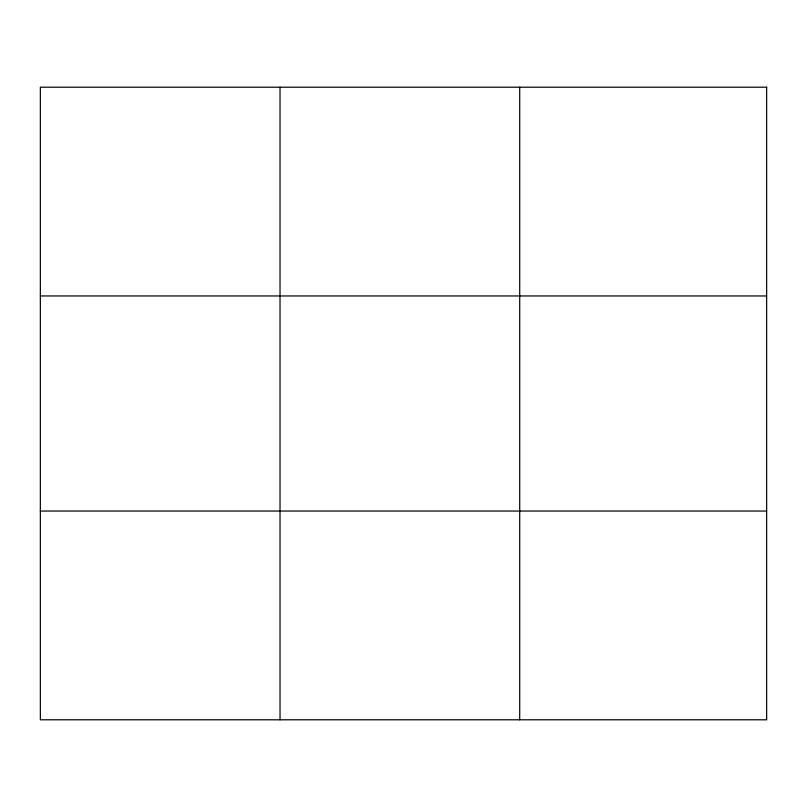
<?xml version="1.0" encoding="UTF-8"?>
<svg xmlns="http://www.w3.org/2000/svg" width="807" height="807" viewBox="0 0 807 807"><rect width="100%" height="100%" fill="white"/><g stroke="black" fill="none" stroke-linecap="round" stroke-linejoin="round"><path stroke-width="1.21" d="M280.029 719.794L280.029 87.206M519.708 719.794L519.708 87.206M40.35 295.957L766.65 295.957M40.35 511.043L766.65 511.043M766.65 87.206L766.65 719.794L40.35 719.794L40.35 87.206L766.65 87.206"/></g></svg>
